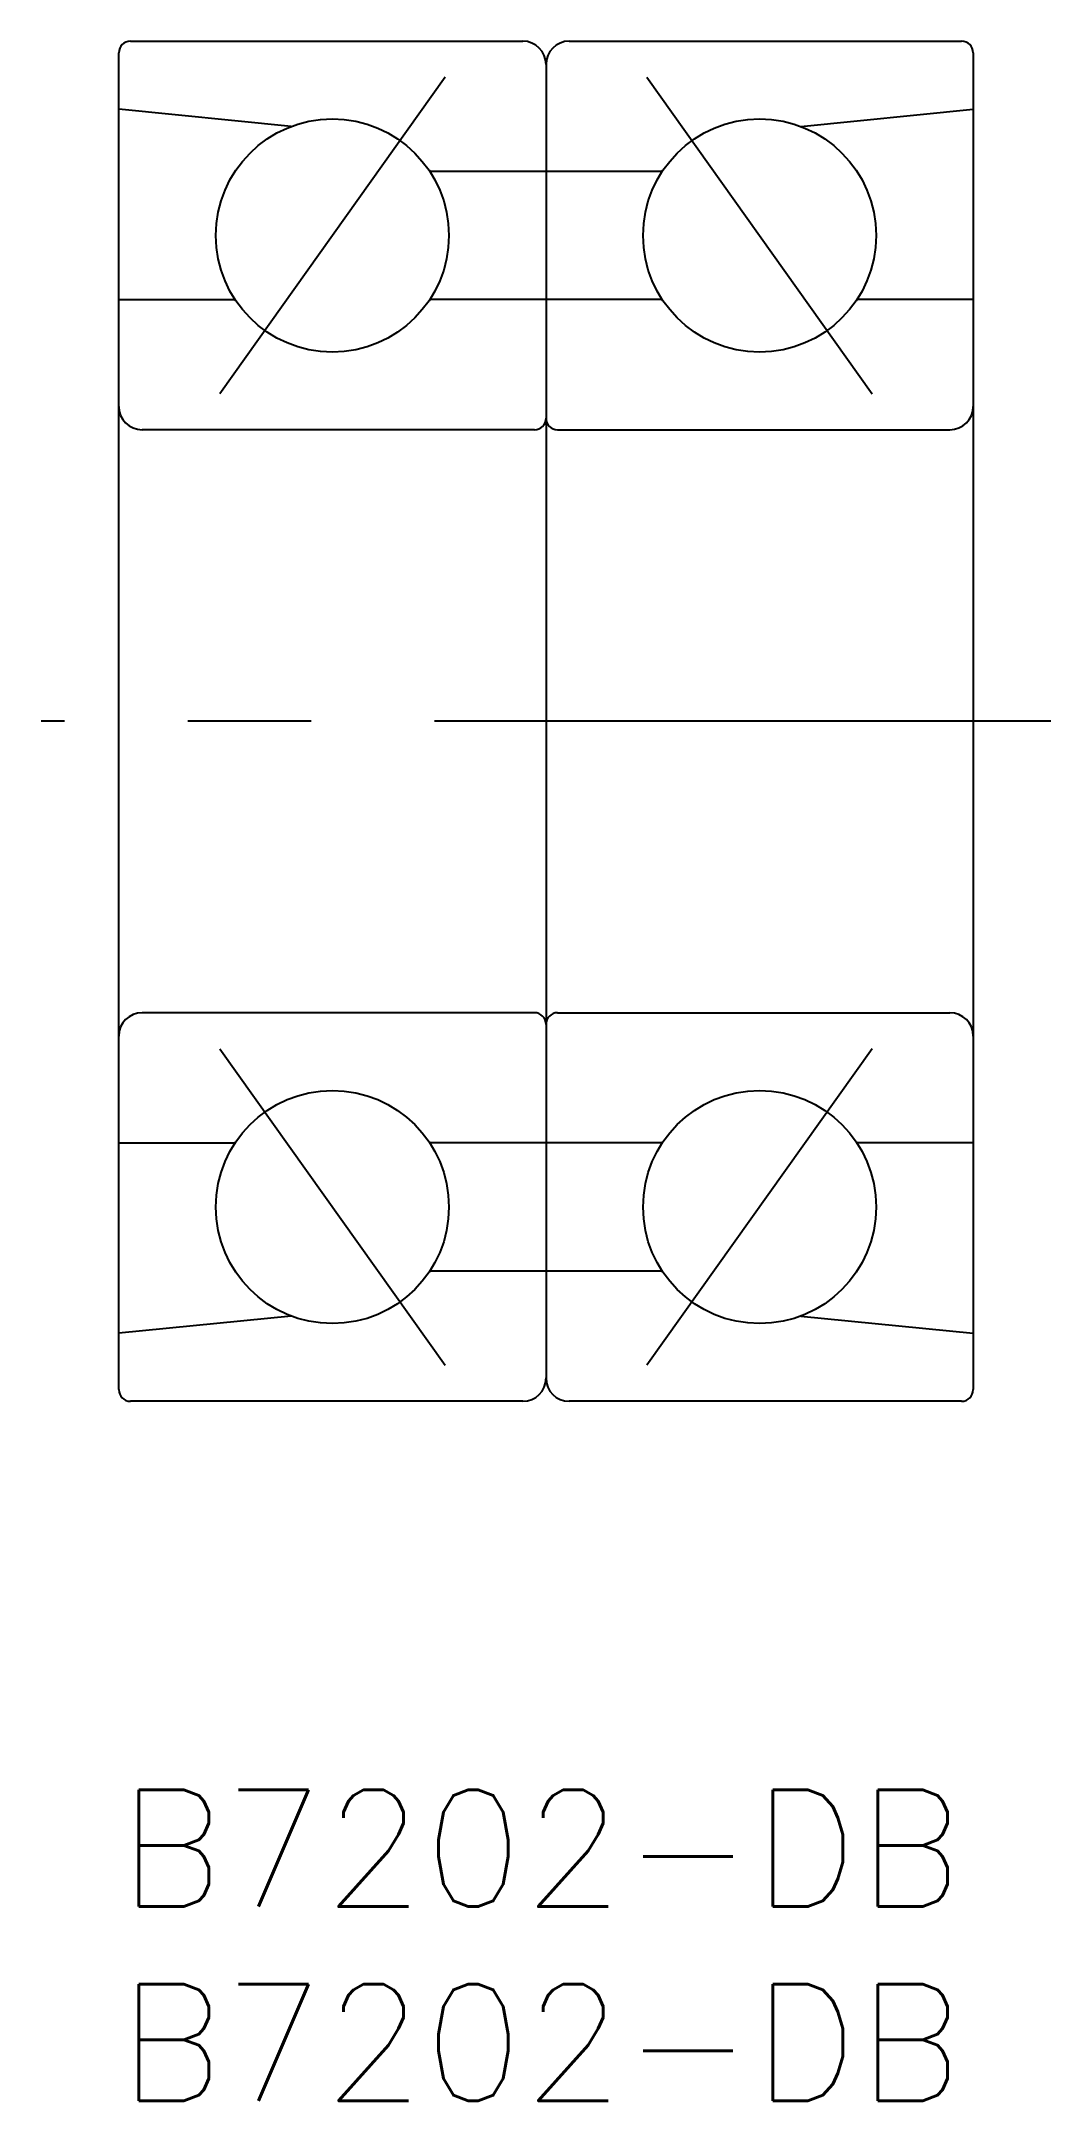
# Model space of a CAD drawing. Extents: x -2 to 24, y -8 to 45.
import ezdxf

# ---------------------------------------------------------------- set-up
doc = ezdxf.new("R2010")
doc.units = 0
doc.header["$LTSCALE"] = 0.5
doc.linetypes.add('CENTER', pattern=[50.8, 31.75, -6.35, 6.35, -6.35])
for name, color, linetype in [('MSM_CENTER', 1, 'CENTER'), ('MSM_CONTINUOUS', 7, 'CONTINUOUS'), ('MSM_PART_NUMBER', 7, 'CONTINUOUS')]:
    doc.layers.add(name, color=color, linetype=linetype)
doc.styles.get("Standard").update_dxf_attribs({"font": 'txt.shx', "height": 3, "bigfont": 'bigfont.shx'})

# ---------------------------------------------------------------- blocks, each defined once
blk = doc.blocks.new('*U2')
at = {"layer": 'MSM_PART_NUMBER'}
blk.add_text('B7202-DB', height=3, dxfattribs=at).set_placement((0, -3))
blk = doc.blocks.new('*U3')
at = {"layer": 'MSM_PART_NUMBER'}
blk.add_text('B7202-DB', height=3, dxfattribs=at).set_placement((0, -8))

msp = doc.modelspace()

# ---------------------------------------------------------------- linework, layer by layer
at = {"layer": 'MSM_CENTER'}
for p, q in [((8.4, 44.073), (2.6, 35.927)), ((13.6, 44.073), (19.4, 35.927)), ((24, 27.5), (-2, 27.5)), ((2.6, 19.073), (8.4, 10.927)), ((19.4, 19.073), (13.6, 10.927))]:
    msp.add_line(p, q, dxfattribs=at)
at = {"layer": 'MSM_CONTINUOUS'}
for p, q in [((0, 10.3), (0, 44.7)), ((0.3, 45), (10.4, 45)), ((11.6, 45), (21.7, 45)), ((22, 44.7), (22, 10.3)), ((11, 44.4), (11, 10.6)), ((4.439, 42.806), (0, 43.25)), ((17.561, 42.806), (22, 43.25)), ((13.995, 41.65), (8.005, 41.65)), ((0, 38.35), (2.995, 38.35)), ((13.995, 38.35), (8.005, 38.35)), ((22, 38.35), (19.005, 38.35)), ((10.7, 35), (0.6, 35)), ((11.3, 35), (21.4, 35)), ((10.7, 20), (0.6, 20)), ((11.3, 20), (21.4, 20)), ((0, 16.65), (2.995, 16.65)), ((13.995, 16.65), (8.005, 16.65)), ((22, 16.65), (19.005, 16.65)), ((13.995, 13.35), (8.005, 13.35)), ((4.439, 12.194), (0, 11.75)), ((17.561, 12.194), (22, 11.75)), ((10.4, 10), (0.3, 10)), ((21.7, 10), (11.6, 10))]:
    msp.add_line(p, q, dxfattribs=at)
for centre in [(5.5, 40), (16.5, 40), (5.5, 15), (16.5, 15)]:
    msp.add_circle(centre, 3, dxfattribs=at)
for centre, radius, start, end in [((0.3, 44.7), 0.3, 90, 180), ((10.4, 44.4), 0.6, 0, 90), ((11.6, 44.4), 0.6, 90, 180), ((21.7, 44.7), 0.3, 0, 90), ((0.6, 35.6), 0.6, 180, 270), ((21.4, 35.6), 0.6, 270, 0), ((10.7, 35.3), 0.3, 270, 0), ((11.3, 35.3), 0.3, 180, 270), ((0.6, 19.4), 0.6, 90, 180), ((10.7, 19.7), 0.3, 0, 90), ((11.3, 19.7), 0.3, 90, 180), ((21.4, 19.4), 0.6, 0, 90), ((10.4, 10.6), 0.6, 270, 0), ((11.6, 10.6), 0.6, 180, 270), ((0.3, 10.3), 0.3, 180, 270), ((21.7, 10.3), 0.3, 270, 0)]:
    msp.add_arc(centre, radius, start, end, dxfattribs=at)

# ---------------------------------------------------------------- block references
for name in ['*U2', '*U3']:
    msp.add_blockref(name, (0, 0), dxfattribs=at)

doc.saveas('drawing.dxf')
